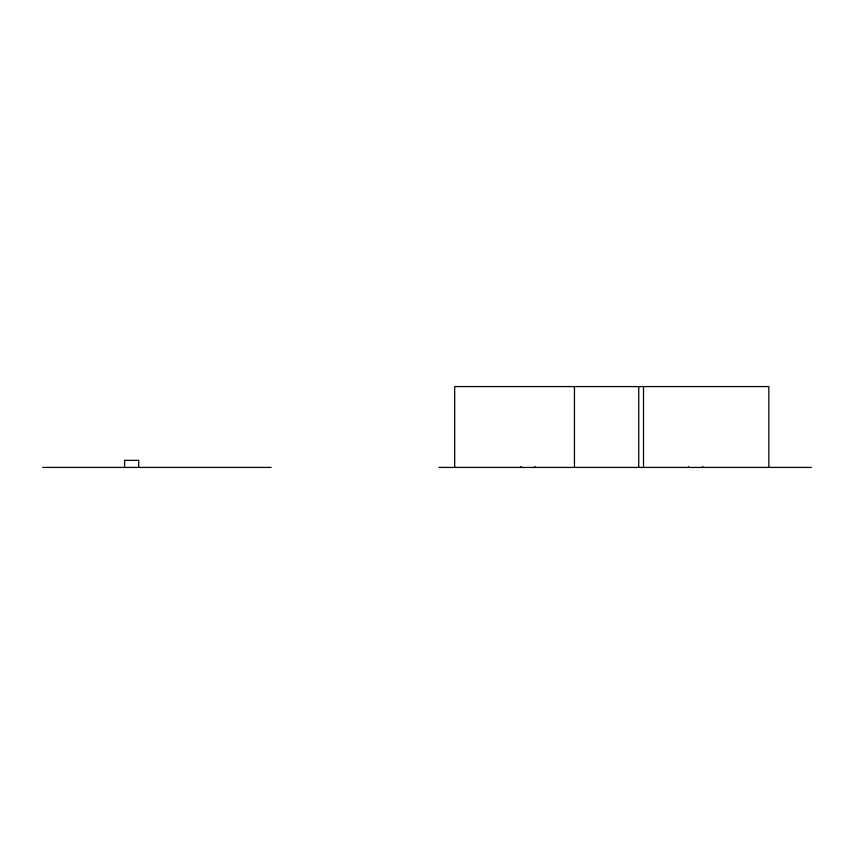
<?xml version="1.0" encoding="UTF-8"?>
<svg xmlns="http://www.w3.org/2000/svg" width="854" height="854" viewBox="0 0 854 854"><rect width="100%" height="100%" fill="white"/><g stroke="black" fill="none" stroke-linecap="round" stroke-linejoin="round"><path stroke-width="1.28" d="M42.7 467.426L271.134 467.426M438.924 467.426L811.3 467.426M768.846 467.426L768.846 386.574L454.691 386.574L454.691 467.426M702.746 466.551L702.746 467.426M688.591 466.551L688.591 467.426M643.51 386.574L643.51 467.426M638.749 386.574L638.749 467.426M574.443 386.574L574.443 467.426M534.956 466.551L534.956 467.426M520.801 466.551L520.801 467.426M138.722 467.426L138.722 460.359L124.577 460.359L124.577 467.426"/></g></svg>
